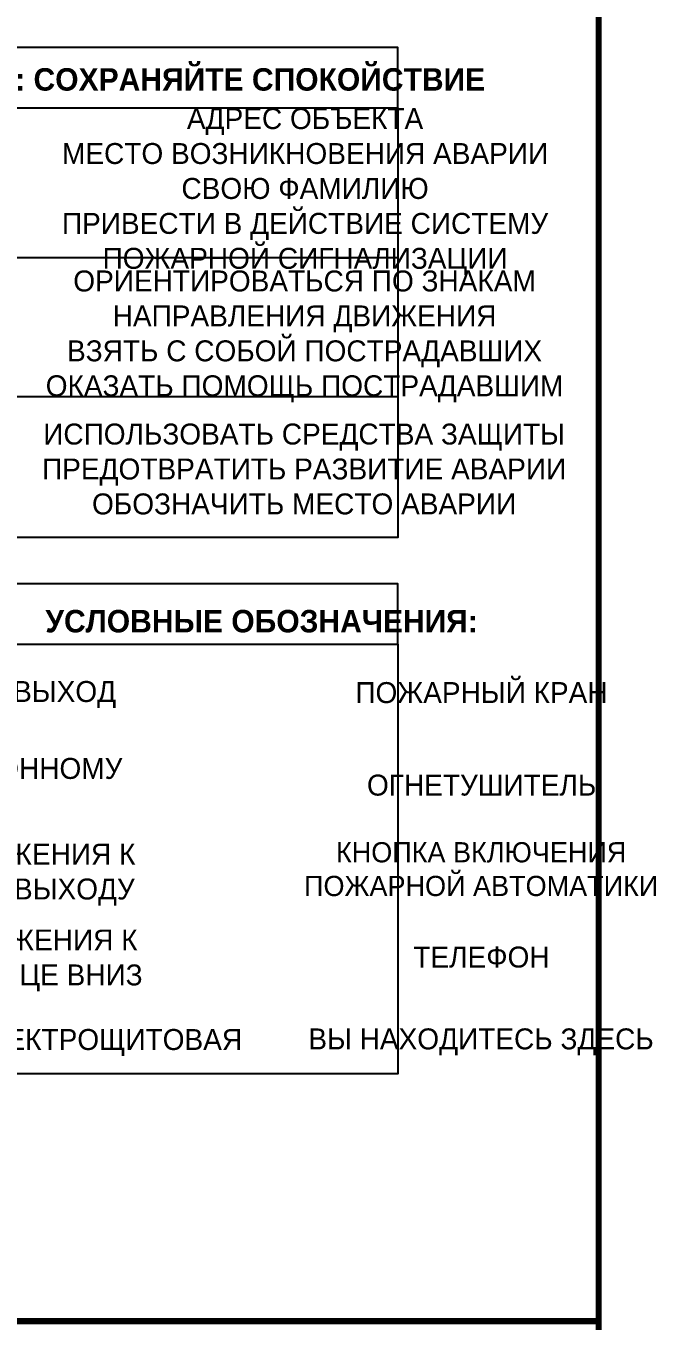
# Model space of a CAD drawing. Header units: millimetres. Extents: x 13114 to 67229, y 22859 to 38520.
# Drawn here: x 38239.2 to 38323.3, y 24689 to 24862 of the extents above; entities that cross this region are included whole.
import ezdxf

# ---------------------------------------------------------------- set-up
doc = ezdxf.new("R2010")
doc.units = ezdxf.units.MM
doc.styles.add('обычный', font='arial.ttf')

msp = doc.modelspace()

# ---------------------------------------------------------------- linework, layer by layer
at = {"color": 6, "lineweight": 100}
for points in [[(37715.63, 25084), (38315.63, 25084), (38315.63, 24689), (37715.63, 24689)], [(37715.63, 25084), (38315.63, 25084), (38315.63, 24689), (37715.63, 24689)], [(37715.63, 24689), (38315.63, 24689), (38315.63, 24294), (37715.63, 24294)]]:
    msp.add_lwpolyline(points, close=True, dxfattribs=at)
for points in [[(38145.05, 24851.07), (38288.81, 24851.07), (38288.81, 24859.12), (38145.05, 24859.12)], [(38145.05, 24851.07), (38288.81, 24851.07), (38288.81, 24793.67), (38145.05, 24793.67)], [(38145.05, 24779.42), (38288.81, 24779.42), (38288.81, 24787.47), (38145.05, 24787.47)], [(38145.05, 24779.42), (38288.81, 24779.42), (38288.81, 24722.02), (38145.05, 24722.02)]]:
    msp.add_lwpolyline(points, close=True)
for points in [[(38203.46, 24831.07), (38145.05, 24831.07), (38288.81, 24831.07)], [(38203.46, 24812.5), (38145.05, 24812.5), (38288.81, 24812.5)]]:
    msp.add_lwpolyline(points)

# ---------------------------------------------------------------- texts
at = {"lineweight": 0, "attachment_point": 5, "style": 'обычный'}
for s, insert, char_height, width in [('{\\fProxima Nova Rg|b1|i0|c204|p2;ДЕЙСТВИЯ ПРИ АВАРИИ: СОХРАНЯЙТЕ СПОКОЙСТВИЕ\\H1.6644x; }', (38243.99, 24854.44), 3, 175.1736), ('\\pi-8.4,l8.4,t8.4;{\\fProxima Nova Rg|b0|i0|c204|p2;АДРЕС ОБЪЕКТА\\PМЕСТО ВОЗНИКНОВЕНИЯ АВАРИИ\\PСВОЮ ФАМИЛИЮ\\PПРИВЕСТИ В ДЕЙСТВИЕ СИСТЕМУ \\PПОЖАРНОЙ СИГНАЛИЗАЦИИ}', (38276.44, 24839.9), 2.8, 126.6484), ('\\pi-8.4,l8.4,t8.4;{\\fProxima Nova Rg|b0|i0|c204|p2;ОРИЕНТИРОВАТЬСЯ ПО ЗНАКАМ \\PНАПРАВЛЕНИЯ ДВИЖЕНИЯ\\PВЗЯТЬ С СОБОЙ ПОСТРАДАВШИХ\\PОКАЗАТЬ ПОМОЩЬ ПОСТРАДАВШИМ}', (38276.37, 24820.54), 2.8, 126.6484), ('\\pi-8.4,l8.4,t8.4;{\\fProxima Nova Rg|b0|i0|c204|p2;ИСПОЛЬЗОВАТЬ СРЕДСТВА ЗАЩИТЫ \\PПРЕДОТВРАТИТЬ РАЗВИТИЕ АВАРИИ\\PОБОЗНАЧИТЬ МЕСТО АВАРИИ}', (38276.31, 24802.81), 2.8, 126.6484), ('{\\fProxima Nova Rg|b1|i0|c204|p2;УСЛОВНЫЕ ОБОЗНАЧЕНИЯ:\\H1.1997x; }', (38270.63, 24782.48), 3, 175.1736), ('\\pi-8.4,l8.4,t8.4;{\\fProxima Nova Rg|b0|i0|c204|p2;ЭВАКУАЦИОННЫЙ ВЫХОД\\H1.6404x; }', (38226.54, 24772.7), 2.8, 126.6484), ('\\pi-8.4,l8.4,t8.4;{\\fProxima Nova Rg|b0|i0|c204|p2;ПОЖАРНЫЙ КРАН\\H1.6404x; }', (38300, 24772.94), 2.8, 126.6484), ('\\pi-8.4,l8.4,t8.4;{\\fProxima Nova Rg|b0|i0|c204|p2;ПУТЬ К ЭВАКУАЦИОННОМУ \\PВЫХОДУ }', (38226.54, 24760.09), 2.8, 126.6484), ('\\pi-8.4,l8.4,t8.4;{\\fProxima Nova Rg|b0|i0|c204|p2;ОГНЕТУШИТЕЛЬ\\H1.1997x; }', (38300.02, 24760.58), 2.8, 126.6484), ('\\pi-8.4,l8.4,t8.4;{\\fProxima Nova Rg|b0|i0|c204|p2;НАПРАВЛЕНИЕ ДВИЖЕНИЯ К \\PЭВАКУАЦИОННОМУ ВЫХОДУ}', (38226.64, 24748.65), 2.8, 126.6484), ('\\pi-8.1,l8.1,t8.1;{\\fProxima Nova Rg|b0|i0|c204|p2;КНОПКА ВКЛЮЧЕНИЯ\\PПОЖАРНОЙ АВТОМАТИКИ}', (38299.96, 24749.36), 2.7, 126.6484), ('\\pi-8.4,l8.4,t8.4;{\\fProxima Nova Rg|b0|i0|c204|p2;НАПРАВЛЕНИЕ ДВИЖЕНИЯ К \\PВЫХОДУ ПО ЛЕСТНИЦЕ ВНИЗ}', (38226.93, 24737.17), 2.8, 126.6484), ('\\pi-8.4,l8.4,t8.4;{\\fProxima Nova Rg|b0|i0|c204|p2;ТЕЛЕФОН\\H1.1997x; }', (38300, 24737.61), 2.8, 126.6484), ('\\pi-8.4,l8.4,t8.4;{\\fProxima Nova Rg|b0|i0|c204|p2;ЭЛЕКТРОЩИТОВАЯ\\H1.1997x; }', (38249.72, 24726.21), 2.8, 126.6484), ('\\pi-8.4,l8.4,t8.4;{\\fProxima Nova Rg|b0|i0|c204|p2;ВЫ НАХОДИТЕСЬ ЗДЕСЬ\\H1.1997x; }', (38299.94, 24726.29), 2.8, 126.6484)]:
    msp.add_mtext(s, dxfattribs=dict(at, insert=insert, char_height=char_height, width=width))

doc.saveas('drawing.dxf')
